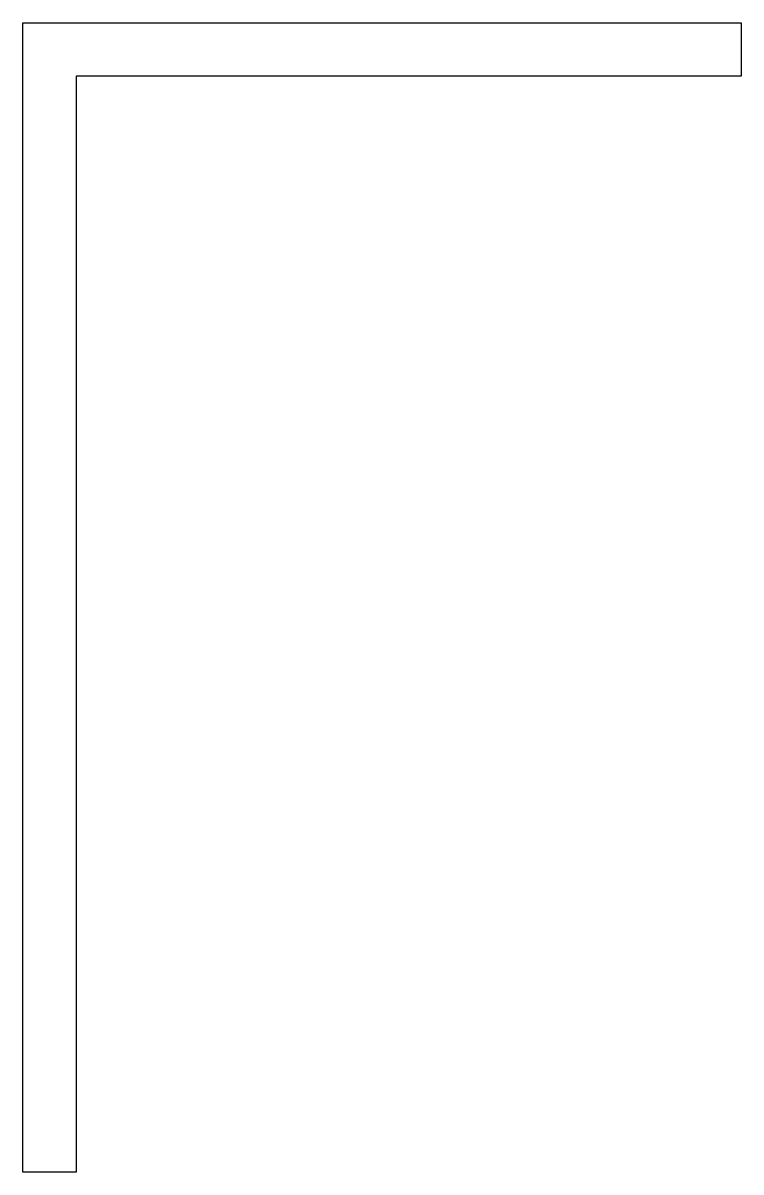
# Model space of a CAD drawing. Extents: x 1108.7 to 1158.7, y -98.5 to -18.5.
import ezdxf

# ---------------------------------------------------------------- set-up
doc = ezdxf.new("R2010")
doc.units = 0
doc.header["$LTSCALE"] = 15
doc.layers.get('0').update_dxf_attribs({"linetype": 'CONTINUOUS'})

msp = doc.modelspace()

# ---------------------------------------------------------------- linework, layer by layer
at = {"ltscale": 0.05}
msp.add_lwpolyline([(1158.718, -18.542), (1158.718, -22.242), (1112.418, -22.242), (1112.418, -98.542), (1108.718, -98.542), (1108.718, -18.542)], close=True, dxfattribs=at)

doc.saveas('drawing.dxf')
